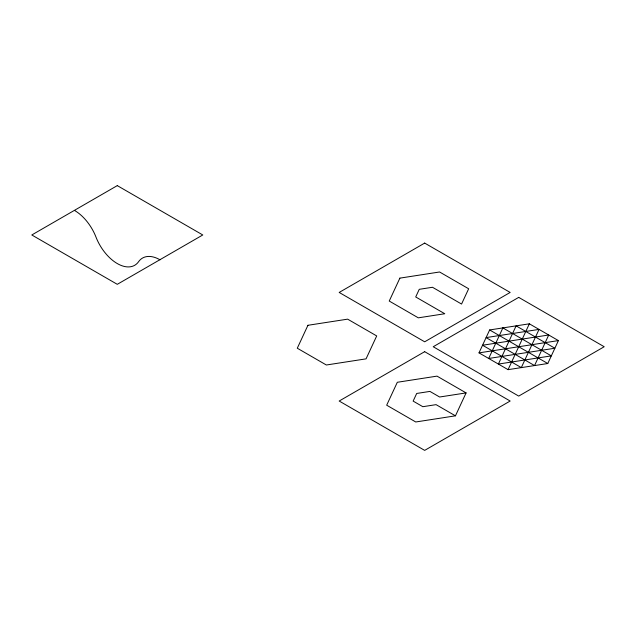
<?xml version="1.0" encoding="UTF-8"?>
<svg xmlns="http://www.w3.org/2000/svg" width="636" height="636" viewBox="0 0 636 636"><rect width="100%" height="100%" fill="white"/><g stroke="black" fill="none" stroke-linecap="round" stroke-linejoin="round"><path stroke-width="0.95" d="M479.003 352.877L489.641 329.957L529.351 323.811L558.416 340.594L547.779 363.522L508.069 369.659L479.003 352.877L558.416 340.594M455.448 415.833L466.085 392.913L437.019 376.13L397.317 382.276L386.68 405.196L415.745 421.978L455.448 415.833L436.073 404.647L422.837 406.698L413.146 401.101L416.691 393.461L429.928 391.41L439.619 397.007L466.085 392.913M508.069 369.659L529.351 323.811M489.641 329.957L547.779 363.522M74.547 210.46A35.059 20.241 60 0 1 95.925 236.934A34.821 20.106 60 0 0 117.286 263.566A34.821 20.106 60 0 0 138.656 261.603A35.059 20.241 60 0 1 160.034 259.814M307.935 325.29L297.29 348.218L326.355 365L366.066 358.855L376.703 335.935L347.638 319.153L307.935 325.29M399.877 278.131L389.24 301.051L418.305 317.833L444.779 313.739L415.713 296.956L419.259 289.316L432.496 287.273L461.561 304.056L468.653 288.768L439.587 271.985L399.877 278.131M502.877 327.906L488.694 358.473L554.87 348.234L516.114 325.863L498.385 364.07L551.325 355.874L502.877 327.906M539.042 329.408L521.305 367.616L482.549 345.237L548.725 334.997L534.542 365.565L486.095 337.597L539.042 329.408M117.286 185.617L31.8 234.97L117.286 284.324L202.781 234.97L117.286 185.617M424.673 243.087L339.179 292.441L424.673 341.802L510.159 292.441L424.673 243.087M424.673 351.676L339.179 401.03L424.673 450.383L510.159 401.03L424.673 351.676M518.714 297.378L433.219 346.739L518.714 396.093L604.2 346.739L518.714 297.378"/></g></svg>
